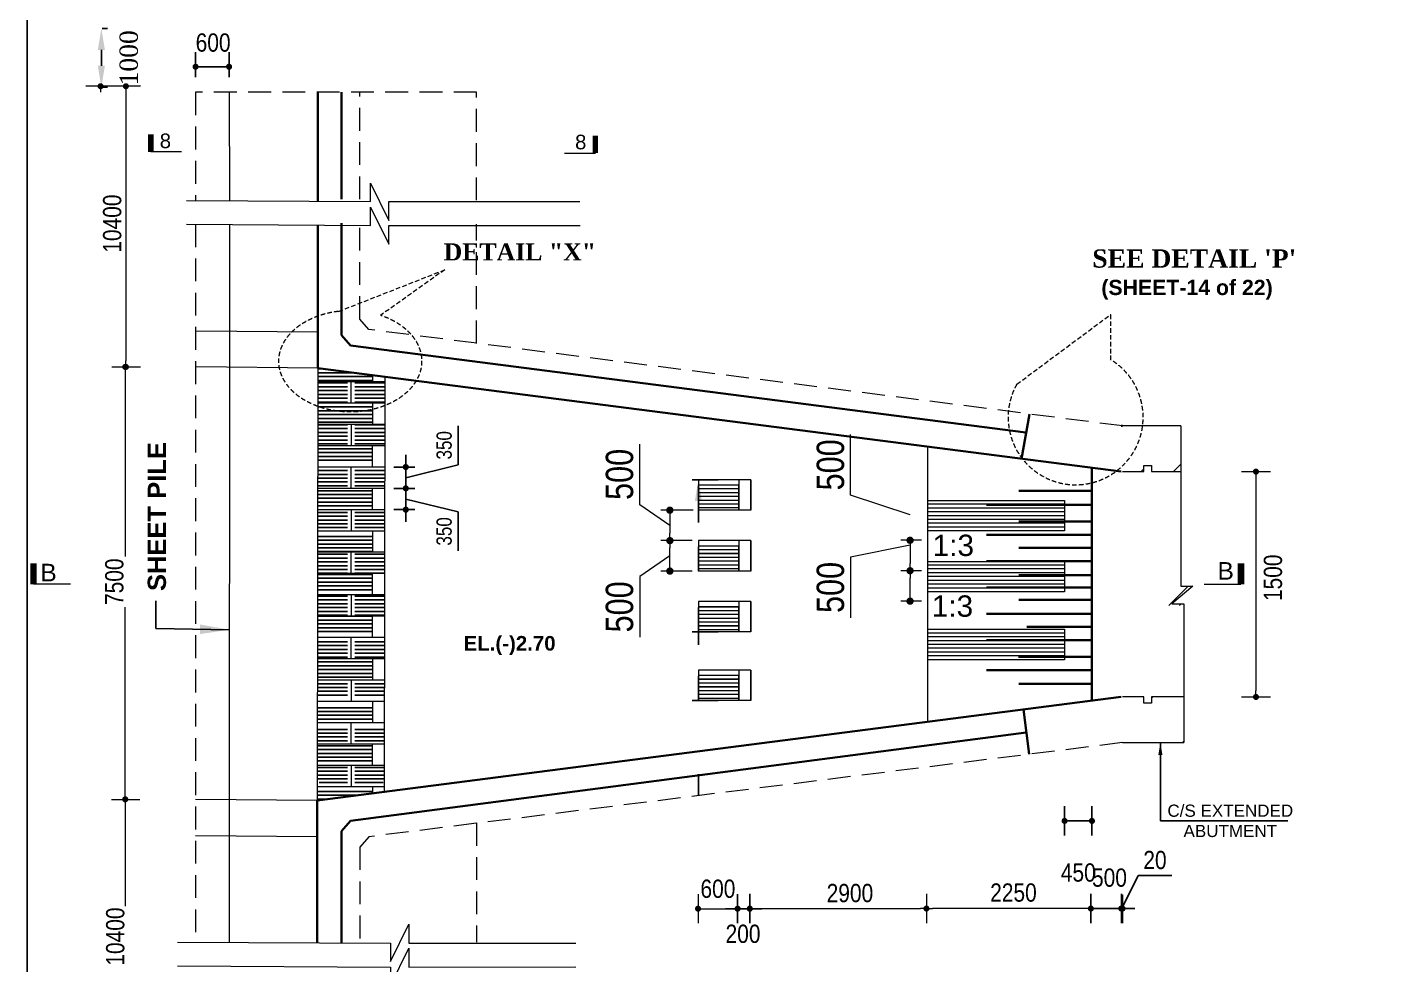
# Model space of a CAD drawing. Extents: x -426260 to 2055400, y -4304674 to -305611.
# Drawn here: x 571080 to 593259, y -1925015 to -1909613 of the extents above; entities that cross this region are included whole.
import ezdxf

# ---------------------------------------------------------------- set-up
doc = ezdxf.new("R2010")
doc.units = 0
doc.header["$LTSCALE"] = 300
doc.header["$MEASUREMENT"] = 0
doc.header["$PDMODE"] = 3
for name, pattern in [('DASHED', [0.75, 0.5, -0.25]), ('DASHED2', [9.525, 6.35, -3.175]), ('HIDDEN', [0.375, 0.25, -0.125])]:
    doc.linetypes.add(name, pattern=pattern)
doc.layers.get('0').update_dxf_attribs({"linetype": 'CONTINUOUS'})
doc.layers.get('DEFPOINTS').update_dxf_attribs({"linetype": 'CONTINUOUS'})
for name, color, linetype, lineweight in [('Dim', 7, 'CONTINUOUS', 9), ('Dimension', 8, 'CONTINUOUS', 18), ('Grid Line_Outer', 7, 'CONTINUOUS', 5), ('line2', 3, 'CONTINUOUS', 30)]:
    doc.layers.add(name, color=color, linetype=linetype, lineweight=lineweight)
for name, color, linetype in [('DOTTED', 240, 'DASHED2'), ('HATCH-1', 8, 'CONTINUOUS'), ('LINE', 7, 'CONTINUOUS'), ('TEXT', 10, 'CONTINUOUS'), ('TXT', 7, 'CONTINUOUS')]:
    doc.layers.add(name, color=color, linetype=linetype)
doc.styles.add('1-2', font='arial.ttf')
doc.styles.add('Arial', font='arial.ttf')
doc.styles.add('DIM', font='isocp3.shx')
doc.styles.add('dimText', font='ARIALN.TTF')
doc.styles.add('SH-T2', font='arial.ttf', dxfattribs={"width": 0.8})
doc.linetypes.add('ZIGZAG', pattern='A,0.0001,-0.2,[131,ltypeshp.shx,S=0.2,R=0,X=-0.2,Y=0],-0.4,[131,ltypeshp.shx,S=0.2,R=180,X=0.2,Y=0],-0.2', length=0.8001)
doc.dimstyles.new('dim n_120', dxfattribs={"dimtxt": 240, "dimasz": 240, "dimexe": 240, "dimexo": 150, "dimgap": 100, "dimtad": 2, "dimdec": 0, "dimzin": 0, "dimdsep": 46, "dimtxsty": 'DIM', "dimcen": 350, "dimclrd": 5, "dimclre": 5, "dimclrt": 7, "dimadec": 0, "dimazin": 0, "dimtfac": 1, "dimtdec": 0, "dimtmove": 0, "dimatfit": 3, "dimfxl": 240, "dimfxlon": 1, "dimtolj": 1, "dimtzin": 0, "dimarcsym": 0})
doc.dimstyles.new('dim_240', dxfattribs={"dimtxt": 480, "dimasz": 480, "dimexe": 300, "dimexo": 200, "dimgap": 200, "dimtad": 1, "dimdec": 0, "dimzin": 0, "dimdsep": 46, "dimtxsty": 'DIM', "dimcen": 350, "dimclrd": 5, "dimclre": 5, "dimclrt": 7, "dimadec": 0, "dimazin": 0, "dimtfac": 1, "dimtdec": 0, "dimtmove": 0, "dimatfit": 3, "dimfxl": 20, "dimtolj": 1, "dimtzin": 0, "dimarcsym": 0})
pattern_1 = [(180, (245641.87, -1981601.943), (-1e-14, -62.5), [])]
pattern_2 = [(180, (245641.87, -1981582.94), (-1e-14, -62.5), [])]

# ---------------------------------------------------------------- blocks, each defined once
blk = doc.blocks.new('_Dot')
at = {"color": 0, "linetype": 'ByBlock', "lineweight": -2}
blk.add_line((-0.5, 0), (-1, 0), dxfattribs=at)
at = {"color": 0, "linetype": 'ByBlock', "const_width": 0.5}
blk.add_lwpolyline([(-0.25, 0, 1), (0.25, 0, 1)], format="xyb", close=True, dxfattribs=at)
blk = doc.blocks.new('*D552')
at = {"layer": 'DEFPOINTS', "color": 0, "ltscale": 50, "transparency": 16777216}
for p in [(582746, -1923640), (582946, -1923549), (582746, -1924090)]:
    blk.add_point(p, dxfattribs=at)
at = {"layer": 'Dim', "color": 5, "lineweight": -2, "ltscale": 50, "transparency": 16777216}
for p, q in [((582746, -1923850), (582746, -1924330)), ((582946, -1923850), (582946, -1924330)), ((582646, -1924090), (582546, -1924090)), ((582946, -1924090), (582746, -1924090)), ((583046, -1924090), (583146, -1924090))]:
    blk.add_line(p, q, dxfattribs=at)
at = {"layer": 'Dim', "color": 5, "lineweight": -2, "ltscale": 50, "transparency": 16777216, "xscale": 100, "yscale": 100, "zscale": 100}
blk.add_blockref('_Dot', (582746, -1924090), dxfattribs=at)
at = {"layer": 'Dim', "color": 5, "lineweight": -2, "ltscale": 50, "transparency": 16777216, "xscale": 100, "yscale": 100, "zscale": 100, "rotation": 180}
blk.add_blockref('_Dot', (582946, -1924090), dxfattribs=at)
at = {"layer": 'Dim', "color": 7, "ltscale": 50, "transparency": 16777216, "insert": (582835, -1924504), "char_height": 300, "attachment_point": 5, "style": 'dimText'}
blk.add_mtext('\\A1;200', dxfattribs=at)
blk = doc.blocks.new('*D553')
at = {"layer": 'DEFPOINTS', "color": 0, "ltscale": 50, "transparency": 16777216}
for p in [(588546, -1923571), (589046, -1923602), (589046, -1924088)]:
    blk.add_point(p, dxfattribs=at)
at = {"layer": 'Dim', "color": 5, "lineweight": -2, "ltscale": 50, "transparency": 16777216}
for p, q in [((588546, -1923848), (588546, -1924328)), ((589046, -1923848), (589046, -1924328)), ((588646, -1924088), (588946, -1924088))]:
    blk.add_line(p, q, dxfattribs=at)
at = {"layer": 'Dim', "color": 5, "lineweight": -2, "ltscale": 50, "transparency": 16777216, "xscale": 100, "yscale": 100, "zscale": 100, "rotation": 180}
blk.add_blockref('_Dot', (588546, -1924088), dxfattribs=at)
at = {"layer": 'Dim', "color": 5, "lineweight": -2, "ltscale": 50, "transparency": 16777216, "xscale": 100, "yscale": 100, "zscale": 100}
blk.add_blockref('_Dot', (589046, -1924088), dxfattribs=at)
at = {"layer": 'Dim', "color": 7, "ltscale": 50, "transparency": 16777216, "insert": (588851, -1923582), "char_height": 300, "attachment_point": 5, "style": 'dimText'}
blk.add_mtext('\\A1;500', dxfattribs=at)
blk = doc.blocks.new('*D554')
at = {"layer": 'DEFPOINTS', "color": 0, "ltscale": 50, "transparency": 16777216}
for p in [(589046, -1923710), (589066, -1923710), (589066, -1924088)]:
    blk.add_point(p, dxfattribs=at)
at = {"layer": 'Dim', "color": 5, "lineweight": -2, "ltscale": 50, "transparency": 16777216}
for p, q in [((589056, -1924088), (589320, -1923547)), ((589320, -1923547), (589876, -1923547)), ((589046, -1923860), (589046, -1924328)), ((589066, -1923860), (589066, -1924328)), ((588946, -1924088), (588846, -1924088)), ((589046, -1924088), (589066, -1924088)), ((589046, -1924088), (589066, -1924088)), ((589166, -1924088), (589266, -1924088))]:
    blk.add_line(p, q, dxfattribs=at)
at = {"layer": 'Dim', "color": 5, "lineweight": -2, "ltscale": 50, "transparency": 16777216, "xscale": 100, "yscale": 100, "zscale": 100}
blk.add_blockref('_Dot', (589046, -1924088), dxfattribs=at)
at = {"layer": 'Dim', "color": 5, "lineweight": -2, "ltscale": 50, "transparency": 16777216, "xscale": 100, "yscale": 100, "zscale": 100, "rotation": 180}
blk.add_blockref('_Dot', (589066, -1924088), dxfattribs=at)
at = {"layer": 'Dim', "color": 7, "ltscale": 50, "transparency": 16777216, "insert": (589598, -1923293), "char_height": 300, "attachment_point": 5, "style": 'dimText'}
blk.add_mtext('\\A1;20', dxfattribs=at)
blk = doc.blocks.new('SEX')
at = {"layer": 'Dim', "color": 6, "ltscale": 500}
blk.add_lwpolyline([(0, 0, 60, 60, 0), (192, 0, 0, 0, 0)], format="xyseb", dxfattribs=at)
blk.add_lwpolyline([(0, -337), (0, 0), (0, 0)], dxfattribs=at)
blk = doc.blocks.new('*D556')
at = {"layer": 'DEFPOINTS', "color": 0, "ltscale": 50, "transparency": 16777216}
for p in [(574397, -1910265), (573847, -1910585, 0), (574397, -1910585, 0)]:
    blk.add_point(p, dxfattribs=at)
at = {"layer": 'Dim', "color": 5, "lineweight": -2, "ltscale": 50, "transparency": 16777216}
for p, q in [((573847, -1910435), (573847, -1910025)), ((574397, -1910435), (574397, -1910025)), ((573947, -1910265), (574297, -1910265))]:
    blk.add_line(p, q, dxfattribs=at)
at = {"layer": 'Dim', "color": 5, "lineweight": -2, "ltscale": 50, "transparency": 16777216, "xscale": 100, "yscale": 100, "zscale": 100, "rotation": 180}
blk.add_blockref('_Dot', (573847, -1910265), dxfattribs=at)
at = {"layer": 'Dim', "color": 5, "lineweight": -2, "ltscale": 50, "transparency": 16777216, "xscale": 100, "yscale": 100, "zscale": 100}
blk.add_blockref('_Dot', (574397, -1910265), dxfattribs=at)
at = {"layer": 'Dim', "color": 7, "ltscale": 50, "transparency": 16777216, "insert": (574135, -1909870), "char_height": 300, "attachment_point": 5, "style": 'dimText'}
blk.add_mtext('\\A1;600', dxfattribs=at)
blk = doc.blocks.new('*D558')
at = {"layer": 'DEFPOINTS', "color": 0, "transparency": 16777216}
for p in [(577000, -1916838), (577298, -1916838), (577003, -1917188)]:
    blk.add_point(p, dxfattribs=at)
at = {"layer": 'Dim', "color": 5, "lineweight": -2, "transparency": 16777216}
for p, q in [((578156, -1916802), (578156, -1916161)), ((577298, -1916738), (577298, -1916638)), ((577100, -1916838), (577448, -1916838)), ((577298, -1917013), (578156, -1916802)), ((577298, -1917188), (577298, -1916838)), ((577298, -1917188), (577298, -1916838)), ((577103, -1917188), (577448, -1917188)), ((577298, -1917288), (577298, -1917388))]:
    blk.add_line(p, q, dxfattribs=at)
at = {"layer": 'Dim', "color": 5, "lineweight": -2, "transparency": 16777216, "xscale": 100, "yscale": 100, "zscale": 100}
for p, rotation in [((577298, -1916838), 270), ((577298, -1917188), 90)]:
    blk.add_blockref('_Dot', p, dxfattribs=dict(at, rotation=rotation))
at = {"layer": 'Dim', "color": 7, "transparency": 16777216, "insert": (577929, -1916481), "char_height": 250, "attachment_point": 5, "rotation": 90, "style": 'SH-T2'}
blk.add_mtext('\\A1;350', dxfattribs=at)
blk = doc.blocks.new('*D559')
at = {"layer": 'DEFPOINTS', "color": 0, "transparency": 16777216}
for p in [(577003, -1917188), (577003, -1917538), (577298, -1917538)]:
    blk.add_point(p, dxfattribs=at)
at = {"layer": 'Dim', "color": 5, "lineweight": -2, "transparency": 16777216}
for p, q in [((577298, -1917088), (577298, -1916988)), ((577103, -1917188), (577448, -1917188)), ((577298, -1917188), (577298, -1917538)), ((577298, -1917188), (577298, -1917538)), ((577298, -1917363), (578156, -1917575)), ((577103, -1917538), (577448, -1917538)), ((577298, -1917638), (577298, -1917738)), ((578156, -1917575), (578156, -1918216))]:
    blk.add_line(p, q, dxfattribs=at)
at = {"layer": 'Dim', "color": 5, "lineweight": -2, "transparency": 16777216, "xscale": 100, "yscale": 100, "zscale": 100}
for p, rotation in [((577298, -1917188), 270), ((577298, -1917538), 90)]:
    blk.add_blockref('_Dot', p, dxfattribs=dict(at, rotation=rotation))
at = {"layer": 'Dim', "color": 7, "transparency": 16777216, "insert": (577929, -1917895), "char_height": 250, "attachment_point": 5, "rotation": 90, "style": 'SH-T2'}
blk.add_mtext('\\A1;350', dxfattribs=at)
blk = doc.blocks.new('*D1515')
at = {"layer": 'DEFPOINTS', "color": 0, "ltscale": 50, "transparency": 16777216}
for p in [(588114, -1920003), (588564, -1920003, 0), (588564, -1922649)]:
    blk.add_point(p, dxfattribs=at)
at = {"layer": 'Dim', "color": 5, "lineweight": -2, "ltscale": 50, "transparency": 16777216}
for p, q in [((588114, -1922409), (588114, -1922889)), ((588564, -1922409), (588564, -1922889)), ((588214, -1922649), (588464, -1922649))]:
    blk.add_line(p, q, dxfattribs=at)
at = {"layer": 'Dim', "color": 5, "lineweight": -2, "ltscale": 50, "transparency": 16777216, "xscale": 100, "yscale": 100, "zscale": 100, "rotation": 180}
blk.add_blockref('_Dot', (588114, -1922649), dxfattribs=at)
at = {"layer": 'Dim', "color": 5, "lineweight": -2, "ltscale": 50, "transparency": 16777216, "xscale": 100, "yscale": 100, "zscale": 100}
blk.add_blockref('_Dot', (588564, -1922649), dxfattribs=at)
at = {"layer": 'Dim', "color": 7, "ltscale": 50, "transparency": 16777216, "insert": (588339, -1923498), "char_height": 300, "attachment_point": 5, "style": 'dimText'}
blk.add_mtext('\\A1;450', dxfattribs=at)

msp = doc.modelspace()

# ---------------------------------------------------------------- hatches: boundary and pattern name
at = {"layer": 'Dimension', "lineweight": 13, "ltscale": 2}
h = msp.add_hatch(dxfattribs=at)
h.set_pattern_fill('ANSI31', color=14, scale=500, angle=135, style=0)
h.set_pattern_definition([(180, (419326.745, -463567.56), (-1e-14, -62.5), [])])
h.paths.add_polyline_path([(582764.3, -1917563.2), (582115.4, -1917563.2), (582115.4, -1917113.2), (582765.4, -1917113.2)])
h = msp.add_hatch(dxfattribs=at)
h.set_pattern_fill('ANSI31', color=14, scale=500, angle=135, style=0)
h.set_pattern_definition([(180, (419326.745, -463630.35), (-1e-14, -62.5), [])])
h.paths.add_polyline_path([(582764.3, -1918526), (582115.4, -1918526), (582115.4, -1918076), (582765.4, -1918076)])
h = msp.add_hatch(dxfattribs=at)
h.set_pattern_fill('ANSI31', color=14, scale=500, angle=135, style=0)
h.set_pattern_definition([(180, (419326.745, -464567.56), (-1e-14, -62.5), [])])
h.paths.add_polyline_path([(582764.3, -1918563.2), (582115.4, -1918563.2), (582115.4, -1918113.2), (582765.4, -1918113.2)])
h = msp.add_hatch(dxfattribs=at)
h.set_pattern_fill('ANSI31', color=14, scale=500, angle=135, style=0)
h.set_pattern_definition([(180, (419326.745, -463756.72), (-1e-14, -62.5), [])])
h.paths.add_polyline_path([(582764.3, -1919552.4), (582115.4, -1919552.4), (582115.4, -1919102.4), (582765.4, -1919102.4)])
h = msp.add_hatch(dxfattribs=at)
h.set_pattern_fill('ANSI31', color=14, scale=500, angle=135, style=0)
h.set_pattern_definition([(180, (419326.745, -465567.56), (-1e-14, -62.5), [])])
h.paths.add_polyline_path([(582764.3, -1919563.2), (582115.4, -1919563.2), (582115.4, -1919113.2), (582765.4, -1919113.2)])
h = msp.add_hatch(dxfattribs=at)
h.set_pattern_fill('ANSI31', color=14, scale=500, angle=135, style=0)
h.set_pattern_definition([(180, (419326.745, -464882.326), (-1e-14, -62.5), [])])
h.paths.add_polyline_path([(582764.3, -1920678), (582115.4, -1920678), (582115.4, -1920228), (582765.4, -1920228)])
h = msp.add_hatch(dxfattribs=at)
h.set_pattern_fill('ANSI31', color=14, scale=500, angle=135, style=0)
h.set_pattern_definition([(180, (419326.745, -466693.17), (-1e-14, -62.5), [])])
h.paths.add_polyline_path([(582764.3, -1920688.8), (582115.4, -1920688.8), (582115.4, -1920238.8), (582765.4, -1920238.8)])
at = {"layer": 'HATCH-1', "ltscale": 2}
h = msp.add_hatch(dxfattribs=at)
h.set_pattern_fill('ANSI31', color=14, scale=500, angle=135, style=0)
h.set_pattern_definition(pattern_1)
h.paths.add_polyline_path([(575852.5, -1915213.4), (575852.5, -1915138.4), (575852.4, -1915138.4), (575852.4, -1915438.4), (576752.4, -1915438.4), (576752.4, -1915332)])
h = msp.add_hatch(dxfattribs=at)
h.set_pattern_fill('ANSI31', color=14, scale=500, angle=135, style=0)
h.set_pattern_definition(pattern_2)
h.paths.add_polyline_path([(575852.4, -1915788.4), (576343.1, -1915788.4), (576343.1, -1915438.4), (575852.4, -1915438.4)])
h = msp.add_hatch(dxfattribs=at)
h.set_pattern_fill('ANSI31', color=14, scale=500, angle=135, style=0)
h.set_pattern_definition(pattern_2)
h.paths.add_polyline_path([(576952.4, -1915788.4), (576461.8, -1915788.4), (576461.8, -1915438.4), (576952.4, -1915438.4)])
h = msp.add_hatch(dxfattribs=at)
h.set_pattern_fill('ANSI31', color=14, scale=500, angle=135, style=0)
h.set_pattern_definition(pattern_1)
h.paths.add_polyline_path([(575852.4, -1916138.4), (575852.4, -1915838.4), (576752.4, -1915838.4), (576752.4, -1916138.4)])
h = msp.add_hatch(dxfattribs=at)
h.set_pattern_fill('ANSI31', color=14, scale=500, angle=135, style=0)
h.set_pattern_definition(pattern_2)
h.paths.add_polyline_path([(575852.4, -1916138.4), (576343.1, -1916138.4), (576343.1, -1916488.4), (575852.4, -1916488.4)])
h = msp.add_hatch(dxfattribs=at)
h.set_pattern_fill('ANSI31', color=14, scale=500, angle=135, style=0)
h.set_pattern_definition(pattern_2)
h.paths.add_polyline_path([(576952.4, -1916138.4), (576461.8, -1916138.4), (576461.8, -1916488.4), (576952.4, -1916488.4)])
h = msp.add_hatch(dxfattribs=at)
h.set_pattern_fill('ANSI31', color=14, scale=500, angle=135, style=0)
h.set_pattern_definition(pattern_1)
h.paths.add_polyline_path([(575852.4, -1916488.4), (575852.4, -1916788.4), (576752.4, -1916788.4), (576752.4, -1916488.4)])
h = msp.add_hatch(dxfattribs=at)
h.set_pattern_fill('ANSI31', color=14, scale=500, angle=135, style=0)
h.set_pattern_definition(pattern_2)
h.paths.add_polyline_path([(575852.4, -1917188.4), (576343.1, -1917188.4), (576343.1, -1916838.4), (575852.4, -1916838.4)])
h = msp.add_hatch(dxfattribs=at)
h.set_pattern_fill('ANSI31', color=14, scale=500, angle=135, style=0)
h.set_pattern_definition(pattern_2)
h.paths.add_polyline_path([(576952.4, -1917188.4), (576461.8, -1917188.4), (576461.8, -1916838.4), (576948.7, -1916838.4)])
h = msp.add_hatch(dxfattribs=at)
h.set_pattern_fill('ANSI31', color=14, scale=500, angle=135, style=0)
h.set_pattern_definition(pattern_1)
h.paths.add_polyline_path([(575852.4, -1917188.4), (575852.4, -1917488.4), (576752.4, -1917488.4), (576752.4, -1917188.4)])
h = msp.add_hatch(dxfattribs=at)
h.set_pattern_fill('ANSI31', color=14, scale=500, angle=135, style=0)
h.set_pattern_definition(pattern_2)
h.paths.add_polyline_path([(575852.4, -1917538.4), (576343.1, -1917538.4), (576343.1, -1917888.4), (575852.4, -1917888.4)])
h = msp.add_hatch(dxfattribs=at)
h.set_pattern_fill('ANSI31', color=14, scale=500, angle=135, style=0)
h.set_pattern_definition(pattern_2)
h.paths.add_polyline_path([(576952.4, -1917538.4), (576461.8, -1917538.4), (576461.8, -1917888.4), (576948.7, -1917888.4)])
h = msp.add_hatch(dxfattribs=at)
h.set_pattern_fill('ANSI31', color=14, scale=500, angle=135, style=0)
h.set_pattern_definition(pattern_1)
h.paths.add_polyline_path([(575852.4, -1918238.4), (575852.4, -1917938.4), (576752.4, -1917938.4), (576752.4, -1918238.4)])
h = msp.add_hatch(dxfattribs=at)
h.set_pattern_fill('ANSI31', color=14, scale=500, angle=135, style=0)
h.set_pattern_definition(pattern_2)
h.paths.add_polyline_path([(575852.4, -1918588.4), (576343.1, -1918588.4), (576343.1, -1918238.4), (575852.4, -1918238.4)])
h = msp.add_hatch(dxfattribs=at)
h.set_pattern_fill('ANSI31', color=14, scale=500, angle=135, style=0)
h.set_pattern_definition(pattern_2)
h.paths.add_polyline_path([(576952.4, -1918588.4), (576461.8, -1918588.4), (576461.8, -1918238.4), (576952.4, -1918238.4)])
h = msp.add_hatch(dxfattribs=at)
h.set_pattern_fill('ANSI31', color=14, scale=500, angle=135, style=0)
h.set_pattern_definition(pattern_1)
h.paths.add_polyline_path([(575852.4, -1918588.4), (575852.4, -1918888.4), (576752.4, -1918888.4), (576752.4, -1918588.4)])
h = msp.add_hatch(dxfattribs=at)
h.set_pattern_fill('ANSI31', color=14, scale=500, angle=135, style=0)
h.set_pattern_definition(pattern_2)
h.paths.add_polyline_path([(575852.4, -1918938.4), (576343.1, -1918938.4), (576343.1, -1919288.4), (575852.4, -1919288.4)])
h = msp.add_hatch(dxfattribs=at)
h.set_pattern_fill('ANSI31', color=14, scale=500, angle=135, style=0)
h.set_pattern_definition(pattern_2)
h.paths.add_polyline_path([(576947.1, -1918938.4), (576461.8, -1918938.4), (576461.8, -1919288.4), (576946.6, -1919288.4)])
h = msp.add_hatch(dxfattribs=at)
h.set_pattern_fill('ANSI31', color=14, scale=500, angle=135, style=0)
h.set_pattern_definition(pattern_1)
h.paths.add_polyline_path([(575852.4, -1919288.4), (575852.4, -1919588.4), (576752.4, -1919588.4), (576752.4, -1919288.4)])
h = msp.add_hatch(dxfattribs=at)
h.set_pattern_fill('ANSI31', color=14, scale=500, angle=135, style=0)
h.set_pattern_definition(pattern_2)
h.paths.add_polyline_path([(575852.4, -1919988.4), (576343.1, -1919988.4), (576343.1, -1919688.4), (575852.4, -1919707.4)])
h = msp.add_hatch(dxfattribs=at)
h.set_pattern_fill('ANSI31', color=14, scale=500, angle=135, style=0)
h.set_pattern_definition(pattern_2)
h.paths.add_polyline_path([(576952.4, -1919988.4), (576461.8, -1919988.4), (576461.8, -1919688.4), (576952.4, -1919707.4)])
h = msp.add_hatch(dxfattribs=at)
h.set_pattern_fill('ANSI31', color=14, scale=500, angle=135, style=0)
h.set_pattern_definition(pattern_1)
h.paths.add_polyline_path([(575852.4, -1920338.4), (575852.4, -1920038.4), (576752.4, -1920038.4), (576752.4, -1920338.4)])
h = msp.add_hatch(dxfattribs=at)
h.set_pattern_fill('ANSI31', color=14, scale=500, angle=135, style=0)
h.set_pattern_definition(pattern_2)
h.paths.add_polyline_path([(575852.4, -1920338.4), (576343.1, -1920338.4), (576343.1, -1920638.4), (575852.4, -1920619.4)])
h = msp.add_hatch(dxfattribs=at)
h.set_pattern_fill('ANSI31', color=14, scale=500, angle=135, style=0)
h.set_pattern_definition(pattern_2)
h.paths.add_polyline_path([(576952.4, -1920338.4), (576461.8, -1920338.4), (576461.8, -1920638.4), (576952.4, -1920619.4)])
h = msp.add_hatch(dxfattribs=at)
h.set_pattern_fill('ANSI31', color=14, scale=500, angle=135, style=0)
h.set_pattern_definition(pattern_1)
h.paths.add_polyline_path([(575852.4, -1921038.4), (575852.4, -1920738.4), (576752.4, -1920738.4), (576752.4, -1921038.4)])
h = msp.add_hatch(dxfattribs=at)
h.set_pattern_fill('ANSI31', color=14, scale=500, angle=135, style=0)
h.set_pattern_definition(pattern_2)
h.paths.add_polyline_path([(575852.4, -1921388.4), (576343.1, -1921388.4), (576343.1, -1921088.4), (575852.4, -1921107.4)])
h = msp.add_hatch(dxfattribs=at)
h.set_pattern_fill('ANSI31', color=14, scale=500, angle=135, style=0)
h.set_pattern_definition(pattern_2)
h.paths.add_polyline_path([(576952.4, -1921388.4), (576461.8, -1921388.4), (576461.8, -1921088.4), (576952.4, -1921107.4)])
h = msp.add_hatch(dxfattribs=at)
h.set_pattern_fill('ANSI31', color=14, scale=500, angle=135, style=0)
h.set_pattern_definition(pattern_1)
h.paths.add_polyline_path([(575852.4, -1921388.4), (575852.4, -1921688.4), (576752.4, -1921688.4), (576752.4, -1921388.4)])
h = msp.add_hatch(dxfattribs=at)
h.set_pattern_fill('ANSI31', color=14, scale=500, angle=135, style=0)
h.set_pattern_definition(pattern_2)
h.paths.add_polyline_path([(575852.4, -1921738.4), (576343.1, -1921738.4), (576343.1, -1922038.4), (575852.4, -1922019.4)])
h = msp.add_hatch(dxfattribs=at)
h.set_pattern_fill('ANSI31', color=14, scale=500, angle=135, style=0)
h.set_pattern_definition(pattern_2)
h.paths.add_polyline_path([(576952.4, -1921738.4), (576461.8, -1921738.4), (576461.8, -1922038.4), (576952.4, -1922019.4)])
h = msp.add_hatch(dxfattribs=at)
h.set_pattern_fill('ANSI31', color=14, scale=500, angle=135, style=0)
h.set_pattern_definition(pattern_1)
h.paths.add_polyline_path([(575852.4, -1922312.4), (576752.4, -1922193.9), (576752.4, -1922138.4), (575852.4, -1922138.4)])

# ---------------------------------------------------------------- linework, layer by layer
at = {"lineweight": 18}
for p, q in [((590024, -1916163.3, 0), (589066.1, -1916163.3, 0)), ((589066.1, -1916913.4, 0), (589416.1, -1916913.4, 0)), ((589416.1, -1916913.4, 0), (589416.1, -1916812, 0)), ((589416.1, -1916812, 0), (589541.1, -1916812, 0)), ((589541.1, -1916812, 0), (589541.1, -1916913.4, 0)), ((589541.1, -1916913.4, 0), (590024, -1916913.4, 0)), ((589066.1, -1921363.5, 0), (590070.8, -1921363.5, 0))]:
    msp.add_line(p, q, dxfattribs=at)
at = {"lineweight": 18, "elevation": 0}
msp.add_lwpolyline([(590070.8, -1920613.5), (589541.1, -1920613.5), (589541.1, -1920713.5), (589416.1, -1920713.5), (589416.1, -1920613.5), (589066, -1920613.5)], dxfattribs=at)
at = {"layer": 'Dim', "color": 5, "ltscale": 50}
for p, q in [((572527.3, -1910585, 0), (572047.3, -1910585, 0)), ((572943.2, -1910585, 0), (572463.2, -1910585, 0)), ((572703.2, -1910685, 0), (572703.2, -1915094.3, 0)), ((572474.7, -1915194.3, 0), (572943.2, -1915194.3, 0)), ((572474.7, -1915194.3, 0), (572932.5, -1915194.3, 0)), ((572692.5, -1915294.3, 0), (572692.5, -1918305.2, 0)), ((591016.2, -1916913.4, 0), (591496.2, -1916913.4, 0)), ((591256.2, -1917013.4, 0), (591256.2, -1920513.5, 0)), ((572692.5, -1922194.6, 0), (572692.5, -1919137, 0)), ((591016.2, -1920613.5, 0), (591496.2, -1920613.5, 0)), ((572464.4, -1922294.6, 0), (572932.5, -1922294.6, 0)), ((572464.4, -1922294.6, 0), (572932.8, -1922294.6, 0)), ((572692.8, -1922394.6, 0), (572692.8, -1924046.9, 0)), ((582096, -1923850.2, 0), (582096, -1924330.2, 0)), ((582746, -1923850.2, 0), (582746, -1924330.2, 0)), ((582946, -1923848.3, 0), (582946, -1924328.3, 0)), ((585846, -1923848.3, 0), (585846, -1924328.3, 0)), ((585846, -1923848.3, 0), (585846, -1924328.3, 0)), ((588545.8, -1923848.3, 0), (588545.8, -1924328.3, 0)), ((582196, -1924090.2, 0), (582646, -1924090.2, 0)), ((583046, -1924088.3, 0), (585746, -1924088.3, 0)), ((588445.8, -1924088.3, 0), (585946, -1924088.3, 0))]:
    msp.add_line(p, q, dxfattribs=at)
at = {"layer": 'Dim', "color": 5}
for p, q in [((584601.5, -1917299.5, 0), (584601.5, -1916305.3, 0)), ((581139, -1917456.1, 0), (581139, -1916462, 0)), ((585577.3, -1917621.7, 0), (584601.5, -1917299.5, 0)), ((581634.2, -1917796.6, 0), (581139, -1917456.1, 0)), ((582015.4, -1917546.6, 0), (581484.2, -1917546.6, 0)), ((581634.2, -1917666.6, 0), (581634.2, -1917926.6, 0)), ((582002, -1918046.6, 0), (581484.2, -1918046.6, 0)), ((582002, -1918046.6, 0), (581484.2, -1918046.6, 0)), ((585763.7, -1918040.7, 0), (585427.3, -1918040.7, 0)), ((581634.2, -1918296.6, 0), (581139, -1918637.1, 0)), ((581634.2, -1918426.6, 0), (581634.2, -1918166.6, 0)), ((585577.3, -1918121.7, 0), (584601.5, -1918318, 0)), ((584601.5, -1918318, 0), (584601.5, -1919312.1, 0)), ((585577.3, -1918160.7, 0), (585577.3, -1918420.7, 0)), ((585763.7, -1918540.7, 0), (585427.3, -1918540.7, 0)), ((585763.7, -1918540.7, 0), (585427.3, -1918540.7, 0)), ((581139, -1918637.1, 0), (581139, -1919631.3, 0)), ((582002, -1918546.6, 0), (581484.2, -1918546.6, 0)), ((585577.3, -1918920.7, 0), (585577.3, -1918660.7, 0)), ((585763.7, -1919040.7, 0), (585427.3, -1919040.7, 0))]:
    msp.add_line(p, q, dxfattribs=at)
at = {"layer": 'Dim', "color": 8, "ltscale": 50}
for p, q in [((589372.2, -1916913.4, 0), (589416.1, -1916869.6, 0)), ((589902.5, -1916913.4, 0), (590024, -1916791.9, 0)), ((589823.9, -1919113.4, 0), (590144.7, -1918792.6, 0)), ((590000.6, -1919113.4, 0), (590030.6, -1919083.4, 0)), ((589541.1, -1920633.6, 0), (589561.2, -1920613.5, 0)), ((590048.7, -1921363.5, 0), (590070.8, -1921341.4, 0))]:
    msp.add_line(p, q, dxfattribs=at)
at = {"layer": 'Dim', "ltscale": 50, "elevation": 0}
for points in [[(573697.6, -1912459.2), (576718.4, -1912478.3), (576718.4, -1912178.1), (577018.4, -1912789.4), (577018.4, -1912478.3), (580155.1, -1912478.3)], [(590024, -1916163.3), (590024, -1918792.6), (590220.9, -1918792.6), (589872.3, -1919083.4), (590070.8, -1919083.4), (590070.8, -1921363.5)], [(573552.8, -1924638.1), (577047.5, -1924657.2), (577047.5, -1924957.5), (577347.5, -1924346.1), (577347.5, -1924657.2), (580091.8, -1924657.2)], [(573552.8, -1925029.7), (577047.5, -1925048.8), (577047.5, -1925349.1), (577347.5, -1924737.8), (577347.5, -1925048.8), (580091.8, -1925045.3)]]:
    msp.add_lwpolyline(points, dxfattribs=at)
at = {"layer": 'Dim', "elevation": 0}
msp.add_lwpolyline([(573697.6, -1912850.8), (576718.4, -1912869.9), (576718.4, -1912569.7), (577018.4, -1913181), (577018.4, -1912869.9), (580159, -1912871.7)], dxfattribs=at)
at = {"layer": 'Dim', "color": 7, "linetype": 'DASHED', "ltscale": 0.5, "elevation": 0}
for points in [[(576196, -1914282.6), (577940.7, -1913597.7), (576883, -1914348.3)], [(587330.5, -1915477.1), (588867.9, -1914334), (588868.2, -1915072.5)]]:
    msp.add_lwpolyline(points, dxfattribs=at)
at = {"layer": 'Dim', "color": 7, "linetype": 'DASHED', "ltscale": 0.5}
for centre, major_axis, ratio, start_param, end_param in [((576386.8, -1915099.7, 0), (-1177.4, 0), 0.7037483, 4.8751277, 10.5605617), ((588295.8, -1916021.3, 0), (-431.9, 1020.4), 1, 0.6570122, 5.3398347)]:
    msp.add_ellipse(centre, major_axis=major_axis, ratio=ratio, start_param=start_param, end_param=end_param, dxfattribs=at)
at = {"layer": 'Dimension', "color": 0, "lineweight": 30, "ltscale": 2}
for p, q in [((576242.2, -1914672.4, 0), (576242.2, -1912835, 0)), ((576390.9, -1914842.1, 0), (576242.2, -1914672.4, 0)), ((587479, -1916268.7, 0), (576390.9, -1914842.1, 0)), ((587537.1, -1915967.6, 0), (587407.5, -1916702.3, 0)), ((588563.8, -1916841.2, 0), (588563.8, -1920675.6, 0)), ((588563.8, -1916897.9, 0), (588563.8, -1920675.6, 0)), ((587532.5, -1921555.1, 0), (587437.9, -1920820.5, 0)), ((587486.1, -1921195.1), (576390.9, -1922646.8, 0)), ((576390.9, -1922646.8, 0), (576242.2, -1922816.5, 0)), ((576242.2, -1922816.5, 0), (576242.2, -1924653.9, 0))]:
    msp.add_line(p, q, dxfattribs=at)
at = {"layer": 'Dimension', "color": 0, "lineweight": 13, "ltscale": 2}
for p, q in [((575852.5, -1915213.4, 0), (573856.9, -1915194.3, 0)), ((575852.5, -1915213.4, 0), (575842.2, -1922313.7, 0)), ((576952.5, -1915369.4, 0), (576942.2, -1922168.9, 0)), ((585869, -1921030.3, 0), (585869, -1916504.1, 0)), ((582965.4, -1917046.6, 0), (582102, -1917046.6, 0)), ((582102, -1917046.6, 0), (582102, -1917546.6, 0)), ((582102, -1917546.6, 0), (582102, -1917146.6, 0)), ((582764.3, -1917046.6, 0), (582764.3, -1917546.6, 0)), ((582764.3, -1917546.6, 0), (582764.3, -1917146.6, 0)), ((582965.4, -1917046.6, 0), (582965.4, -1917546.6, 0)), ((582965.4, -1917546.6, 0), (582965.4, -1917146.6, 0)), ((582965.4, -1917546.6, 0), (582102, -1917546.6, 0)), ((582965.4, -1917546.6, 0), (582115.4, -1917546.6, 0)), ((582965.4, -1918046.6, 0), (582102, -1918046.6, 0)), ((582102, -1918046.6, 0), (582102, -1918546.6, 0)), ((582965.4, -1918046.6, 0), (582115.4, -1918046.6, 0)), ((582764.3, -1918046.6, 0), (582764.3, -1918546.6, 0)), ((582965.4, -1918046.6, 0), (582965.4, -1918546.6, 0)), ((582102, -1918546.6, 0), (582102, -1918146.6, 0)), ((582764.3, -1918546.6, 0), (582764.3, -1918146.6, 0)), ((582965.4, -1918546.6, 0), (582965.4, -1918146.6, 0)), ((582965.4, -1918546.6, 0), (582102, -1918546.6, 0)), ((582965.4, -1918546.6, 0), (582115.4, -1918546.6, 0)), ((582102, -1919046.6, 0), (582102, -1919496.6, 0)), ((582965.4, -1919046.6, 0), (582102, -1919046.6, 0)), ((582102, -1919046.6, 0), (582102, -1919546.6, 0)), ((582102, -1919546.6, 0), (582102, -1919146.6, 0)), ((582965.4, -1919046.6, 0), (582115.4, -1919046.6, 0)), ((582965.4, -1919046.6, 0), (582115.4, -1919046.6, 0)), ((582764.3, -1919046.6, 0), (582764.3, -1919496.6, 0)), ((582764.3, -1919046.6, 0), (582764.3, -1919546.6, 0)), ((582764.3, -1919546.6, 0), (582764.3, -1919146.6, 0)), ((582965.4, -1919046.6, 0), (582965.4, -1919496.6, 0)), ((582965.4, -1919046.6, 0), (582965.4, -1919546.6, 0)), ((582965.4, -1919546.6, 0), (582965.4, -1919146.6, 0)), ((582965.4, -1919546.6, 0), (582102, -1919546.6, 0)), ((582965.4, -1919546.6, 0), (582115.4, -1919546.6, 0)), ((582102, -1920172.2, 0), (582102, -1920622.2, 0)), ((582965.4, -1920172.2, 0), (582102, -1920172.2, 0)), ((582102, -1920172.2, 0), (582102, -1920672.2, 0)), ((582102, -1920672.2, 0), (582102, -1920272.2, 0)), ((582965.4, -1920172.2, 0), (582115.4, -1920172.2, 0)), ((582965.4, -1920172.2, 0), (582115.4, -1920172.2, 0)), ((582764.3, -1920172.2, 0), (582764.3, -1920622.2, 0)), ((582764.3, -1920172.2, 0), (582764.3, -1920672.2, 0)), ((582764.3, -1920672.2, 0), (582764.3, -1920272.2, 0)), ((582965.4, -1920172.2, 0), (582965.4, -1920622.2, 0)), ((582965.4, -1920172.2, 0), (582965.4, -1920672.2, 0)), ((582965.4, -1920672.2, 0), (582965.4, -1920272.2, 0)), ((582965.4, -1920672.2, 0), (582102, -1920672.2, 0)), ((582965.4, -1920672.2, 0), (582115.4, -1920672.2, 0)), ((575842.2, -1922313.7, 0), (573846.6, -1922294.6, 0))]:
    msp.add_line(p, q, dxfattribs=at)
at = {"layer": 'Dimension', "color": 8, "lineweight": 13, "ltscale": 2}
for p, q in [((576752.4, -1915332, 0), (576752.4, -1915438.4, 0)), ((576952.4, -1915438.4, 0), (575852.4, -1915438.4, 0)), ((576402.4, -1915788.4, 0), (576402.4, -1915438.4, 0)), ((576952.4, -1915788.4, 0), (575852.4, -1915788.4, 0)), ((576752.4, -1915788.4, 0), (576752.4, -1916138.4, 0)), ((576952.4, -1916138.4, 0), (575852.4, -1916138.4, 0)), ((576402.4, -1916138.4, 0), (576402.4, -1916488.4, 0)), ((576952.4, -1916488.4, 0), (575852.4, -1916488.4, 0)), ((576752.4, -1916838.4, 0), (576752.4, -1916488.4, 0)), ((576952.4, -1916838.4, 0), (575852.4, -1916838.4, 0)), ((576402.4, -1917188.4, 0), (576402.4, -1916838.4, 0)), ((576952.4, -1917188.4, 0), (575852.4, -1917188.4, 0)), ((576752.4, -1917538.4, 0), (576752.4, -1917188.4, 0)), ((576952.4, -1917538.4, 0), (575852.4, -1917538.4, 0)), ((576402.4, -1917538.4, 0), (576402.4, -1917888.4, 0)), ((576952.4, -1917888.4, 0), (575852.4, -1917888.4, 0)), ((576752.4, -1917888.4, 0), (576752.4, -1918238.4, 0)), ((576952.4, -1918238.4, 0), (575852.4, -1918238.4, 0)), ((576402.4, -1918588.4, 0), (576402.4, -1918238.4, 0)), ((576952.4, -1918588.4, 0), (575852.4, -1918588.4, 0)), ((576752.4, -1918938.4, 0), (576752.4, -1918588.4, 0)), ((576952.4, -1918938.4, 0), (575852.4, -1918938.4, 0)), ((576402.4, -1918938.4, 0), (576402.4, -1919288.4, 0)), ((576952.4, -1919288.4, 0), (575852.4, -1919288.4, 0)), ((576752.4, -1919638.4, 0), (576752.4, -1919288.4, 0)), ((576952.4, -1919638.4, 0), (575852.4, -1919638.4, 0)), ((576402.4, -1919988.4, 0), (576402.4, -1919638.4, 0)), ((576952.4, -1919988.4, 0), (575852.4, -1919988.4, 0)), ((576752.4, -1919988.4, 0), (576752.4, -1920338.4, 0)), ((576952.4, -1920338.4, 0), (575852.4, -1920338.4, 0)), ((576402.4, -1920338.4, 0), (576402.4, -1920688.4, 0)), ((576952.4, -1920688.4, 0), (575852.4, -1920688.4, 0)), ((576752.4, -1920688.4, 0), (576752.4, -1921038.4, 0)), ((576952.4, -1921038.4, 0), (575852.4, -1921038.4, 0)), ((576402.4, -1921388.4, 0), (576402.4, -1921038.4, 0)), ((576952.4, -1921388.4, 0), (575852.4, -1921388.4, 0)), ((576752.4, -1921738.4, 0), (576752.4, -1921388.4, 0)), ((576952.4, -1921738.4, 0), (575852.4, -1921738.4, 0)), ((576402.4, -1921738.4, 0), (576402.4, -1922088.4, 0)), ((576952.4, -1922088.4, 0), (575852.4, -1922088.4, 0)), ((576752.4, -1922088.4, 0), (576752.4, -1922193.9, 0))]:
    msp.add_line(p, q, dxfattribs=at)
at = {"layer": 'Dimension', "color": 14, "lineweight": 13, "ltscale": 2}
for p, q in [((588113.9, -1917449.5, 0), (585869, -1917449.5, 0)), ((588113.9, -1917512, 0), (585869, -1917512, 0)), ((588113.9, -1917574.5, 0), (585869, -1917574.5, 0)), ((588113.9, -1917637, 0), (585869, -1917637, 0)), ((588113.9, -1917699.5, 0), (585869, -1917699.5, 0)), ((588113.9, -1917762, 0), (585869, -1917762, 0)), ((588113.9, -1917824.5, 0), (585869, -1917824.5, 0)), ((588113.9, -1917887, 0), (585869, -1917887, 0)), ((588113.9, -1918449.5, 0), (585869, -1918449.5, 0)), ((588113.9, -1918512, 0), (585869, -1918512, 0)), ((588113.9, -1918574.5, 0), (585869, -1918574.5, 0)), ((588113.9, -1918637, 0), (585869, -1918637, 0)), ((588113.9, -1918699.5, 0), (585869, -1918699.5, 0)), ((588113.9, -1918762, 0), (585869, -1918762, 0)), ((588113.9, -1918824.5, 0), (585869, -1918824.5, 0)), ((588113.9, -1918887, 0), (585869, -1918887, 0)), ((588113.9, -1919564.4, 0), (585869, -1919564.4, 0)), ((588113.9, -1919626.9, 0), (585869, -1919626.9, 0)), ((588113.9, -1919689.4, 0), (585869, -1919689.4, 0)), ((588113.9, -1919751.9, 0), (585869, -1919751.9, 0)), ((588113.9, -1919814.4, 0), (585869, -1919814.4, 0)), ((588113.9, -1919876.9, 0), (585869, -1919876.9, 0)), ((588113.9, -1919939.4, 0), (585869, -1919939.4, 0)), ((588113.9, -1920001.9, 0), (585869, -1920001.9, 0))]:
    msp.add_line(p, q, dxfattribs=at)
at = {"layer": 'Dimension', "color": 0, "lineweight": 30, "ltscale": 2, "elevation": 0}
for points in [[(575852.5, -1912478.3), (575852.5, -1910685.1)], [(576242.2, -1912440.1), (576242.2, -1910685.1)], [(589045.8, -1916913.4), (575852.5, -1915213.4), (575852.5, -1912869.9)], [(589045.8, -1920613.5), (575842.2, -1922313.7), (575842.2, -1924657.2)]]:
    msp.add_lwpolyline(points, dxfattribs=at)
at = {"layer": 'Dimension', "color": 0, "lineweight": 13, "ltscale": 2, "elevation": 0}
for points in [[(585863.7, -1917387.7), (588113.9, -1917387.7), (588113.9, -1917887.7), (585863.7, -1917887.7)], [(585863.7, -1917387.7), (588113.9, -1917387.7), (588113.9, -1917887.7), (585863.7, -1917887.7)], [(585863.7, -1918388), (588113.9, -1918388), (588113.9, -1918888), (585863.7, -1918888)], [(585863.7, -1919502.9), (588113.9, -1919502.9), (588113.9, -1920002.9), (585863.7, -1920002.9)]]:
    msp.add_lwpolyline(points, dxfattribs=at)
at = {"layer": 'DOTTED', "color": 0, "linetype": 'HIDDEN', "lineweight": 20, "ltscale": 5, "elevation": 0}
for points in [[(573846.5, -1910685.1), (573846.5, -1912459.2)], [(578461.3, -1910685.1), (573846.5, -1910685.1)], [(576542.2, -1912440.1), (576542.2, -1910685.1)], [(578461.3, -1912458.5), (578461.3, -1910685.1)], [(573846.5, -1912850.8), (573846.6, -1924638.1)], [(589066.1, -1916163.3), (576690.9, -1914579.2), (576542.2, -1914409.5), (576542.2, -1912835)], [(578461.3, -1914807.6), (578461.3, -1912850.1)], [(589066.1, -1921363.5), (576690.9, -1922909.7), (576542.2, -1923079.4), (576542.2, -1924653.9)], [(578461.3, -1922681.3), (578461.3, -1924638.8)]]:
    msp.add_lwpolyline(points, dxfattribs=at)
at = {"layer": 'DOTTED', "linetype": 'ZIGZAG', "lineweight": 20, "ltscale": 2, "elevation": 0}
for points in [[(574396.7, -1910685.1), (574406.7, -1912463.2)], [(574406.7, -1912858.6), (574396.4, -1924645.9)]]:
    msp.add_lwpolyline(points, dxfattribs=at)
at = {"layer": 'Grid Line_Outer', "ltscale": 2, "elevation": 0}
for points in [[(573856.9, -1914600.9), (575852.5, -1914620)], [(573846.6, -1922888), (575842.2, -1922907.2)]]:
    msp.add_lwpolyline(points, dxfattribs=at)
at = {"layer": 'LINE', "color": 6, "ltscale": 0.5}
for p, q in [((572312, -1909638.1), (572400.4, -1909638.1)), ((572312, -1910600.1), (572400.4, -1910600.1)), ((582424.2, -1917046.6), (582002, -1917046.6)), ((582424.2, -1919546.6, 0), (582002, -1919546.6, 0)), ((582424.2, -1920672.2, 0), (582002, -1920672.2, 0))]:
    msp.add_line(p, q, dxfattribs=at)
at = {"layer": 'LINE', "color": 5, "ltscale": 0.5}
for p, q in [((572300.4, -1910250.1), (572300.4, -1909988.1)), ((582102, -1917396.6), (582102, -1917746.6)), ((582102, -1921883.9, 0), (582102, -1922233.9, 0))]:
    msp.add_line(p, q, dxfattribs=at)
at = {"layer": 'LINE', "lineweight": 18}
msp.add_line((589416.1, -1916913.4, 0), (589416.1, -1916812, 0), dxfattribs=at)
at = {"layer": 'LINE', "color": 3, "ltscale": 0.5}
for p, q in [((582965.4, -1917046.6, 0), (582965.4, -1917546.6, 0)), ((582965.4, -1917046.6, 0), (582965.4, -1917546.6, 0)), ((582965.4, -1918046.6, 0), (582965.4, -1918546.6, 0)), ((582965.4, -1919046.6, 0), (582965.4, -1919546.6, 0)), ((582102, -1919760.1, 0), (582102, -1919510.8, 0)), ((582965.4, -1920172.2, 0), (582965.4, -1920672.2, 0))]:
    msp.add_line(p, q, dxfattribs=at)
at = {"layer": 'LINE'}
msp.add_lwpolyline([(621965.7, -1933110.6), (571079.8, -1933110.6), (571079.8, -1897127), (621965.7, -1897127)], close=True, dxfattribs=at)
at = {"layer": 'LINE', "color": 5, "ltscale": 0.5}
for points in [[(572242.1, -1909988.1), (572358.8, -1909988.1), (572300.4, -1909638.1)], [(572242.1, -1910250.1), (572358.8, -1910250.1), (572300.4, -1910600.1)], [(582043.7, -1917396.6), (582160.4, -1917396.6), (582102, -1917046.6)]]:
    msp.add_solid(points, dxfattribs=at)
at = {"layer": 'line2', "color": 1, "elevation": 0}
msp.add_lwpolyline([(589066.1, -1916163.3), (589045.8, -1916163.3)], dxfattribs=at)
at = {"layer": 'line2', "color": 14, "elevation": 0}
for points in [[(588563.8, -1917231.5), (587364.2, -1917231.5)], [(588563.8, -1917458.5), (586829.9, -1917458.5)], [(588563.8, -1917733.1), (587364.2, -1917733.1)], [(588563.8, -1917733.1), (588040.7, -1917733.1)], [(588563.8, -1917949.5), (586829.9, -1917949.5)], [(588563.8, -1918165.9), (587364.2, -1918165.9)], [(588563.8, -1918382.4), (586829.9, -1918382.4)], [(588563.8, -1918382.4), (587376.9, -1918382.4)], [(588563.8, -1918611.9), (587364.2, -1918611.9)], [(588563.8, -1918815.2), (586829.9, -1918815.2)], [(587561.7, -1918815.2), (588563.8, -1918815.2)], [(588563.8, -1919018.5), (587364.2, -1919018.5)], [(588563.8, -1919248), (586829.9, -1919248)], [(588563.8, -1919248), (587106.5, -1919248)], [(588563.8, -1919464.4), (587495.3, -1919464.4)], [(588563.8, -1919680.8), (586829.9, -1919680.8)], [(588563.8, -1919680.8), (587364.2, -1919680.8)], [(588555.4, -1919955.2), (587355.9, -1919955.2)], [(588563.8, -1919897.2), (588563.8, -1919897.2)], [(588563.8, -1920171.7), (586829.9, -1920171.7)], [(588563.8, -1920398.9), (587364.2, -1920398.9)]]:
    msp.add_lwpolyline(points, dxfattribs=at)
at = {"layer": 'line2', "color": 15, "elevation": 0}
msp.add_lwpolyline([(588563.8, -1918815.2), (588062.7, -1918815.2)], dxfattribs=at)

# ---------------------------------------------------------------- block references
at = {"layer": 'Dim', "color": 5, "ltscale": 50, "xscale": 100, "yscale": 100, "zscale": 100}
for p, rotation in [((572287.3, -1910585, 0), 90), ((572703.2, -1910585, 0), 90), ((572692.5, -1915194.3, 0), 90), ((572703.2, -1915194.3, 0), 270), ((591256.2, -1916913.4, 0), 90), ((591256.2, -1920613.5, 0), 270), ((572692.5, -1922294.6, 0), 270), ((572692.8, -1922294.6, 0), 90), ((582096, -1924090.2, 0), 180), ((582946, -1924088.3, 0), 180), ((585846, -1924088.3, 0), 180)]:
    msp.add_blockref('_Dot', p, dxfattribs=dict(at, rotation=rotation))
at = {"layer": 'Dim', "color": 6}
for p, xscale, yscale, zscale, rotation in [((573111.3, -1911663.6, 0), 1.5, 1.5, 1.5, 90), ((580410.4, -1911682.7), -1.5, 1.5, 1.5, 270), ((571186, -1918763.2, 0), 1.800000000046566, 1.800000000046566, 1.8, 90), ((591010.2, -1918763.2, 0), -1.799999999930151, 1.799999999930151, 1.8, 270)]:
    msp.add_blockref('SEX', p, dxfattribs=dict(at, xscale=xscale, yscale=yscale, zscale=zscale, rotation=rotation))
at = {"layer": 'Dim', "color": 5, "xscale": 120, "yscale": 120, "zscale": 120}
for p, rotation in [((581634.2, -1917546.6, 0), 90), ((581634.2, -1918046.6, 0), 270), ((581634.2, -1918046.6, 0), 90), ((585577.3, -1918040.7, 0), 90), ((581634.2, -1918546.6, 0), 270), ((585577.3, -1918540.7, 0), 270), ((585577.3, -1918540.7, 0), 90), ((585577.3, -1919040.7, 0), 270)]:
    msp.add_blockref('_Dot', p, dxfattribs=dict(at, rotation=rotation))
at = {"layer": 'Dim', "color": 5, "ltscale": 50, "xscale": 100, "yscale": 100, "zscale": 100}
for p in [(582746, -1924090.2, 0), (585846, -1924088.3, 0), (588545.8, -1924088.3, 0)]:
    msp.add_blockref('_Dot', p, dxfattribs=at)

# ---------------------------------------------------------------- texts
at = {"layer": 'Dim', "color": 7, "style": 'dimText'}
msp.add_text('2250', height=300, dxfattribs=at).set_placement((586892.6, -1923974.9, 0))
at = {"layer": 'Dim', "color": 7, "ltscale": 50, "char_height": 300, "attachment_point": 5, "rotation": 90, "style": 'dimText'}
for s, insert in [('\\A1;{\\fTimes New Roman|b0|i0|c0|p18;1000}', (572751.4, -1910119.1)), ('\\A1;10400', (572479.4, -1912841, 0)), ('\\A1;1500', (591536.3, -1918656.9, 0)), ('\\A1;7500', (572514.6, -1918721.1, 0)), ('\\A1;10400', (572529.7, -1924547.8, 0))]:
    msp.add_mtext(s, dxfattribs=dict(at, insert=insert))
at = {"layer": 'Dim', "color": 7, "attachment_point": 1, "style": 'Arial'}
for s, insert, char_height, width in [('{\\fTimes New Roman|b1|i0|c0|p18;\\C6;DETAIL "X"}', (577919.8, -1913165.3, 0), 280, 3352.045), ("\\pi1246;{\\fTimes New Roman|b1|i0|c0|p18;\\H1.2X;\\C6;SEE DETAIL 'P'\\P\\pi1394;\\fArial|b1|i0|c0|p34;\\H0.8333X;\\C7;(SHEET-14 of 22)\\fTimes New Roman|b1|i0|c0|p18;\\P\\pi2769;\\fArial|b0|i0|c0|p34;\\H1.875X;\\C0; }", (587323.8, -1913263.8, 0), 250, 5720.309)]:
    msp.add_mtext(s, dxfattribs=dict(at, insert=insert, char_height=char_height, width=width))
at = {"layer": 'Dim', "color": 7, "char_height": 450, "attachment_point": 5, "rotation": 90, "style": 'SH-T2'}
for insert in [(584271.8, -1916802.4, 0), (580809.2, -1916959, 0), (584271.8, -1918815.1, 0), (580809.2, -1919134.2, 0)]:
    msp.add_mtext('\\A1;500', dxfattribs=dict(at, insert=insert))
at = {"layer": 'Dim', "color": 7, "ltscale": 50, "char_height": 300, "attachment_point": 5, "style": 'dimText'}
for s, insert in [('\\A1;600', (582422.6, -1923764.7, 0)), ('\\A1;2900', (584590.1, -1923835.3, 0))]:
    msp.add_mtext(s, dxfattribs=dict(at, insert=insert))
at = {"layer": 'Dimension', "color": 0, "lineweight": 13, "ltscale": 2, "insert": (573213, -1917651.4, 0), "char_height": 300, "width": 3609.204, "attachment_point": 5, "rotation": 90, "style": '1-2'}
msp.add_mtext('{\\fArial|b1|i0|c0|p34;SHEET PILE}', dxfattribs=at)
at = {"layer": 'Dimension', "color": 0, "lineweight": 13, "ltscale": 2, "char_height": 350, "width": 976.664, "attachment_point": 5, "style": '1-2'}
for insert in [(586287.6, -1918126.1, 0), (586272.7, -1919123.8, 0)]:
    msp.add_mtext('1:3', dxfattribs=dict(at, insert=insert))
at = {"layer": 'TEXT', "color": 6, "style": 'Arial'}
for s, insert, char_height, width, attachment_point in [('{\\fArial|b1|i0|c0|p34;EL.(-)2.70}', (579757.4, -1919768.8), 240, 1504.163, 6), ('\\pxqc;{\\C7;C/S EXTENDED \\PABUTMENT}', (588336.3, -1922648.9, 0), 200, 4997.303, 4)]:
    msp.add_mtext(s, dxfattribs=dict(at, insert=insert, char_height=char_height, width=width, attachment_point=attachment_point))
at = {"layer": 'TXT', "char_height": 240, "attachment_point": 5, "style": 'Arial'}
for insert, width in [((573351.3, -1911483.6, 0), 216.811), ((580170.4, -1911502.7), 361.783)]:
    msp.add_mtext('8', dxfattribs=dict(at, insert=insert, width=width))
at = {"layer": 'TXT', "char_height": 288, "attachment_point": 5, "style": 'Arial'}
for insert in [(571433.3, -1918571.3, 0), (590759.3, -1918543.1, 0)]:
    msp.add_mtext('B', dxfattribs=dict(at, insert=insert))

# ---------------------------------------------------------------- dimensions: what is measured, and where the dimension line sits
at = {"layer": 'Dim', "ltscale": 50}
dim = msp.add_linear_dim(base=(574396.7, -1910265.1, 0), p1=(573846.5, -1910585, 0), p2=(574396.7, -1910585, 0), text='600', dimstyle='dim n_120', override={"dimtxt": 300, "dimasz": 100, "dimtxsty": 'dimText', "dimblk1": 'Dot', "dimblk2": 'Dot', "dimsah": 1, "dimtmove": 2}, dxfattribs=at)
dim.commit()
dim.dimension.update_dxf_attribs({"geometry": '*D556', "text_midpoint": (574135, -1909869.9, 0), "dimtype": 160})
at = {"layer": 'Dim', "color": 1}
for base, p2, angle, picture, middle in [((577297.5, -1916838.4, 0), (577000.3, -1916838.4, 0), 90, '*D558', (578156.3, -1916701.9, 0)), ((577297.5, -1917538.4, 0), (577003.1, -1917538.4, 0), 270, '*D559', (578156.3, -1917675, 0))]:
    dim = msp.add_linear_dim(base=base, p1=(577003.1, -1917188.4, 0), p2=p2, angle=angle, dimstyle='dim_240', override={"dimtxt": 250, "dimasz": 100, "dimexe": 150, "dimexo": 100, "dimgap": 100, "dimtxsty": 'SH-T2', "dimblk1": 'Dot', "dimblk2": 'Dot', "dimsah": 1, "dimtmove": 1}, dxfattribs=at)
    dim.commit()
    dim.dimension.update_dxf_attribs({"geometry": picture, "text_midpoint": middle, "dimtype": 160})
at = {"layer": 'Dim', "ltscale": 50}
dim = msp.add_linear_dim(base=(588563.8, -1922648.6), p1=(588113.9, -1920002.9), p2=(588563.8, -1920002.9, 0), dimstyle='dim n_120', override={"dimtxt": 300, "dimasz": 100, "dimtxsty": 'dimText', "dimblk1": 'Dot', "dimblk2": 'Dot', "dimsah": 1, "dimtmove": 2}, dxfattribs=at)
dim.commit()
dim.dimension.update_dxf_attribs({"geometry": '*D1515', "text_midpoint": (588338.8, -1923498.1)})
for base, p1, p2, override, picture, middle in [((589065.8, -1924088.3, 0), (589045.8, -1923709.9, 0), (589065.8, -1923709.9, 0), {"dimtxt": 300, "dimasz": 100, "dimtxsty": 'dimText', "dimblk1": 'Dot', "dimblk2": 'Dot', "dimsah": 1, "dimtmove": 1}, '*D554', (589420.2, -1923546.6, 0)), ((589045.8, -1924088.3, 0), (588545.8, -1923570.9, 0), (589045.8, -1923601.9, 0), {"dimtxt": 300, "dimasz": 100, "dimtxsty": 'dimText', "dimblk1": 'Dot', "dimblk2": 'Dot', "dimsah": 1, "dimtmove": 2}, '*D553', (588850.5, -1923581.5, 0))]:
    dim = msp.add_linear_dim(base=base, p1=p1, p2=p2, dimstyle='dim n_120', override=override, dxfattribs=at)
    dim.commit()
    dim.dimension.update_dxf_attribs({"geometry": picture, "text_midpoint": middle, "dimtype": 160})
dim = msp.add_linear_dim(base=(582746, -1924090.2, 0), p1=(582946, -1923548.6, 0), p2=(582746, -1923639.5, 0), angle=180, dimstyle='dim n_120', override={"dimtxt": 300, "dimasz": 100, "dimtxsty": 'dimText', "dimblk1": 'Dot', "dimblk2": 'Dot', "dimsah": 1, "dimtmove": 2}, dxfattribs=at)
dim.commit()
dim.dimension.update_dxf_attribs({"geometry": '*D552', "text_midpoint": (582835.5, -1924503.9, 0), "dimtype": 160})

# ---------------------------------------------------------------- leaders
at = {"layer": 'Dim', "lineweight": 13, "ltscale": 2}
msp.add_leader([(589687.1, -1921363.8, 0), (589687.1, -1922649.1, 0), (591778.6, -1922649.1, 0)], dimstyle='dim_240', override={"dimtxt": 250, "dimasz": 200, "dimexe": 200, "dimexo": 100, "dimgap": 50, "dimtxsty": 'Arial', "dimtmove": 1}, dxfattribs=at)
at = {"layer": 'line2', "color": 1}
msp.add_leader([(574400.9, -1919509.8, 0), (573195.8, -1919491.1, 0), (573195.8, -1919033.7, 0)], dimstyle='dim_240', override={"dimgap": 200, "dimtad": 0}, dxfattribs=at)

doc.saveas('drawing.dxf')
